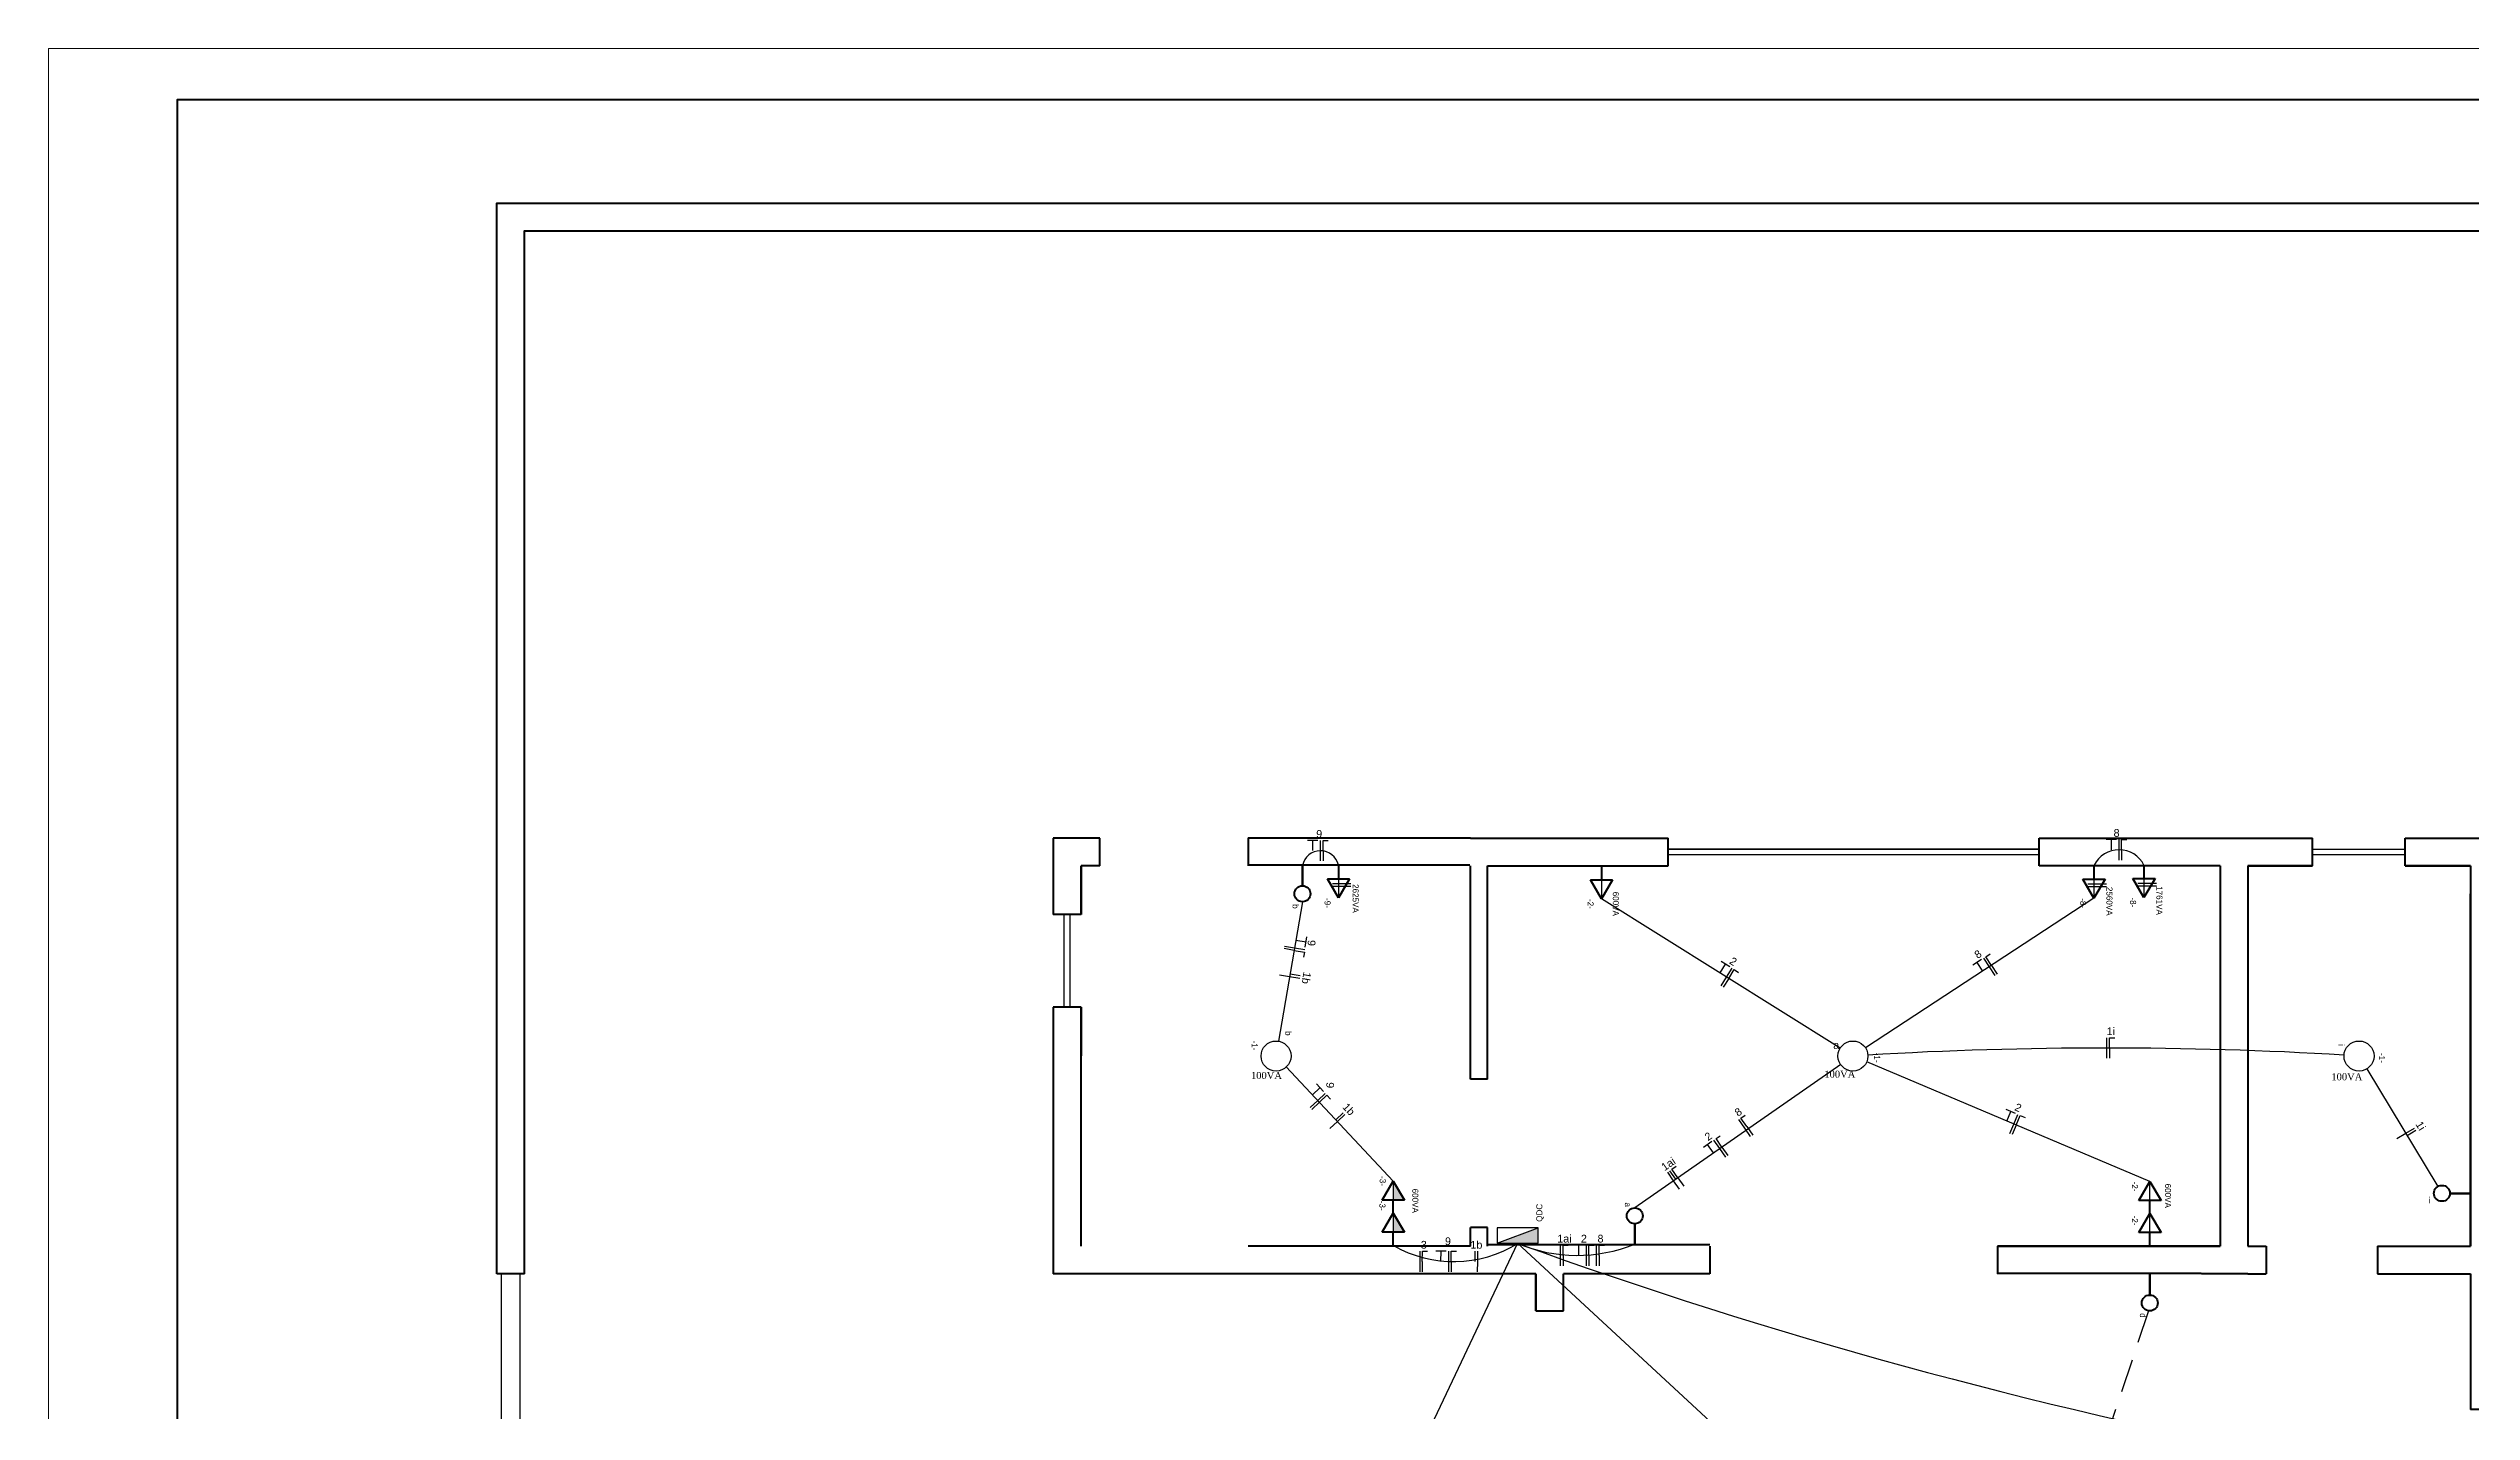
# Model space of a CAD drawing. Header units: millimetres. Extents: x -554 to -19, y -30 to 843.
# Drawn here: x -42.05 to -29.01, y -20.57 to -13.24 of the extents above; entities that cross this region are included whole.
import ezdxf

# ---------------------------------------------------------------- set-up
doc = ezdxf.new("R2010")
doc.units = ezdxf.units.MM
doc.header["$LTSCALE"] = 0.015
doc.linetypes.add('ACAD_ISO02W100', pattern=[15, 12, -3])
doc.linetypes.add('HIDDEN2', pattern=[4.7625, 3.175, -1.5875])
for name, color, linetype, lineweight in [('0.30', 2, 'Continuous', 30), ('0.40', 3, 'Continuous', 40), ('0.60', 4, 'Continuous', 60), ('1.00', 5, 'Continuous', 100), ('cotas', 6, 'Continuous', 9), ('Interruptores', 7, 'Continuous', 50), ('texto', 3, 'Continuous', 25), ('Tomadas especiais', 7, 'Continuous', 50), ('Unifilar', 3, 'Continuous', 25)]:
    doc.layers.add(name, color=color, linetype=linetype, lineweight=lineweight)
for name, color, linetype in [('Eletrodutos', 210, 'Continuous'), ('g', 7, 'ACAD_ISO02W100'), ('Ponto_de_Luz', 1, 'Continuous'), ('Tracejada', 7, 'ACAD_ISO02W100')]:
    doc.layers.add(name, color=color, linetype=linetype)
doc.styles.add('80X50', font='arial.ttf', dxfattribs={"height": 0.075})

# ---------------------------------------------------------------- blocks, each defined once
blk = doc.blocks.new('quadro')
at = {"layer": '1.00', "transparency": 33554687}
blk.add_lwpolyline([(1550.794, 906.939), (1510.494, 906.939), (1510.494, 878.239), (1550.794, 878.239)], close=True, dxfattribs=at)
at = {"layer": 'cotas', "transparency": 33554687}
blk.add_lwpolyline([(1551.294, 907.439), (1509.244, 907.439), (1509.244, 877.739), (1551.294, 877.739)], close=True, dxfattribs=at)
blk = doc.blocks.new('QDC')
for p, q in [((0.2, 0.15), (-0.2, 0.15)), ((-0.2, 0), (0.2, 0.15)), ((-0.2, 0.15), (-0.2, 0)), ((-0.2, 0), (0.2, 0)), ((0.2, 0), (0.2, 0.15))]:
    blk.add_line(p, q)
blk.add_solid([(-0.2, 0), (0.2, 0), (0.2, 0.15)])
blk = doc.blocks.new('TB-230')
h = blk.add_hatch()
h.set_pattern_fill('ANGLE', color=255, scale=1.112158, angle=90)
h.set_pattern_definition([(90, (988.0724, -1702.954), (-7.768424, 1e-12), [5.649763, -2.11866]), (180, (988.0724, -1702.954), (-1e-12, -7.768424), [5.649763, -2.11866])])
h.paths.add_polyline_path([(0.143, 0.12), (0.143, -0.12), (0.195, -0.09), (0.195, 0.09)])
h.paths.add_polyline_path([(0.195, 0.09), (0.195, -0.09), (0.225, -0.072), (0.225, 0.072)])
h.paths.add_polyline_path([(0.225, 0.072), (0.225, -0.072), (0.347, 0)])
for p, q in [((0.143, -0.12), (0.143, 0.12)), ((0.143, 0.12), (0.347, 0)), ((0, 0), (0.143, 0)), ((0.347, 0), (0.143, -0.12))]:
    blk.add_line(p, q)
blk = doc.blocks.new('PE')
at = {"color": 90, "linetype": 'Continuous', "lineweight": 25, "transparency": 33554687}
for p, q in [((0.05, 0.1), (-0.05, 0.1)), ((0, 0), (0, 0.1))]:
    blk.add_line(p, q, dxfattribs=at)
blk = doc.blocks.new('Fase')
at = {"color": 90, "linetype": 'Continuous', "lineweight": 25, "transparency": 33554687}
for p, q in [((0, 0), (0, 0.1)), ((0, -0.1), (0, 0))]:
    blk.add_line(p, q, dxfattribs=at)
blk = doc.blocks.new('Neutro')
at = {"color": 90, "linetype": 'Continuous', "lineweight": 25, "transparency": 33554687}
for p, q in [((0, 0), (0, 0.1)), ((0, 0.1), (0.05, 0.1)), ((0, 0), (0, -0.1))]:
    blk.add_line(p, q, dxfattribs=at)
blk = doc.blocks.new('Tomada')
at = {"color": 255, "transparency": 33554687}
for name, p in [('PE', (-0.075, 0)), ('Fase', (0, 0)), ('Neutro', (0.025, 0))]:
    blk.add_blockref(name, p, dxfattribs=at)
blk = doc.blocks.new('Retorno')
at = {"color": 90, "linetype": 'Continuous', "lineweight": 25, "transparency": 33554687}
blk.add_line((0, 0), (0, 0.1), dxfattribs=at)
blk = doc.blocks.new('Interruptor')
at = {"transparency": 33554687}
for name, p in [('Fase', (-0.0125, 0)), ('Retorno', (0.0125, 0))]:
    blk.add_blockref(name, p, dxfattribs=at)
blk = doc.blocks.new('Luz')
at = {"transparency": 33554687}
for name, p in [('Fase', (-0.038, 0)), ('Neutro', (-0.013, 0))]:
    blk.add_blockref(name, p, dxfattribs=at)

msp = doc.modelspace()

# ---------------------------------------------------------------- hatches: boundary and pattern name
h = msp.add_hatch(color=255)
h.dxf.hatch_style = 1
h.paths.add_polyline_path([(-34.754, -19.433), (-34.814, -19.331), (-34.814, -19.433)])
h.paths.add_polyline_path([(-34.754, -19.605), (-34.814, -19.503), (-34.814, -19.504), (-34.814, -19.504), (-34.814, -19.605)])
h.paths.add_polyline_path([(-34.731, -19.523), (-34.731, -19.436), (-34.78, -19.436), (-34.78, -19.523)], flags=9)

# ---------------------------------------------------------------- linework, layer by layer
for p, q in [((-39.638, -14.067), (-20.9, -14.067)), ((-29.019, -19.68), (-29.019, -19.097))]:
    msp.add_line(p, q)
at = {"color": 1}
for p, q in [((-36.493, -17.633), (-36.493, -17.633)), ((-29.019, -20.559), (-29.019, -20.559)), ((-29.019, -20.559), (-29.019, -20.559))]:
    msp.add_line(p, q, dxfattribs=at)
at = {"color": 7, "linetype": 'HIDDEN2'}
for p, q in [((-35.042, -17.73), (-35.178, -17.73)), ((-30.708, -17.728), (-30.844, -17.728)), ((-35.042, -17.745), (-35.178, -17.745)), ((-30.977, -17.732), (-31.113, -17.732)), ((-30.977, -17.747), (-31.113, -17.747)), ((-30.708, -17.743), (-30.844, -17.743))]:
    msp.add_line(p, q, dxfattribs=at)
at = {"color": 255}
for p, q in [((-35.109, -17.704), (-35.109, -17.806)), ((-33.694, -17.709), (-33.694, -17.811)), ((-31.044, -17.706), (-31.044, -17.808)), ((-30.775, -17.702), (-30.775, -17.804)), ((-34.814, -19.331), (-34.814, -19.433)), ((-30.743, -19.434), (-30.743, -19.333)), ((-34.814, -19.504), (-34.814, -19.605)), ((-30.743, -19.606), (-30.743, -19.506))]:
    msp.add_line(p, q, dxfattribs=at)
at = {"color": 2}
for p, q in [((-39.614, -19.829), (-39.614, -20.827)), ((-39.514, -19.829), (-39.514, -20.827))]:
    msp.add_line(p, q, dxfattribs=at)
at = {"layer": '0.30'}
for p, q in [((-33.335, -17.544), (-31.339, -17.544)), ((-31.339, -17.544), (-33.335, -17.544)), ((-31.339, -17.544), (-33.335, -17.544)), ((-31.339, -17.574), (-33.335, -17.574)), ((-29.868, -17.544), (-29.369, -17.544)), ((-29.369, -17.574), (-29.868, -17.574)), ((-36.585, -18.394), (-36.585, -17.895)), ((-36.553, -18.394), (-36.553, -17.895))]:
    msp.add_line(p, q, dxfattribs=at)
at = {"layer": '0.40'}
msp.add_line((-39.489, -19.829), (-39.638, -19.829), dxfattribs=at)
for points in [[(-39.638, -14.715), (-39.638, -14.067), (-20.75, -14.067)], [(-39.489, -14.715), (-39.489, -14.216), (-20.9, -14.216)], [(-39.638, -19.829), (-39.638, -14.715)], [(-39.489, -19.829), (-39.489, -14.715)]]:
    msp.add_lwpolyline(points, dxfattribs=at)
at = {"layer": '0.60'}
for p, q in [((-36.645, -17.484), (-36.645, -17.895)), ((-36.393, -17.484), (-36.645, -17.484)), ((-36.393, -17.633), (-36.393, -17.484)), ((-35.595, -17.483), (-35.595, -17.634)), ((-34.398, -17.484), (-35.595, -17.484)), ((-34.398, -17.484), (-33.335, -17.484)), ((-33.335, -17.634), (-33.335, -17.484)), ((-31.339, -17.484), (-29.868, -17.484)), ((-31.339, -17.634), (-31.339, -17.484)), ((-29.868, -17.634), (-29.868, -17.484)), ((-29.369, -17.484), (-27.111, -17.484)), ((-29.369, -17.634), (-29.369, -17.484)), ((-36.393, -17.633), (-36.493, -17.633)), ((-36.493, -17.895), (-36.493, -17.633)), ((-36.493, -17.633), (-36.493, -17.633)), ((-36.493, -17.633), (-36.493, -17.895)), ((-34.402, -17.63), (-35.599, -17.63)), ((-34.308, -18.782), (-34.308, -17.634)), ((-34.308, -17.634), (-33.335, -17.634)), ((-31.339, -17.631), (-30.366, -17.631)), ((-30.366, -17.634), (-30.366, -19.68)), ((-30.366, -17.634), (-30.366, -19.68)), ((-30.217, -17.634), (-29.868, -17.634)), ((-30.217, -17.634), (-30.217, -19.184)), ((-29.868, -17.634), (-30.217, -17.634)), ((-29.369, -17.634), (-29.019, -17.634)), ((-29.019, -17.634), (-29.369, -17.634)), ((-29.019, -17.634), (-29.019, -19.68)), ((-30.217, -17.784), (-30.217, -19.184)), ((-29.019, -19.68), (-29.019, -17.784)), ((-29.019, -18.353), (-29.019, -17.784)), ((-36.493, -17.895), (-36.645, -17.895)), ((-36.645, -18.394), (-36.645, -19.829)), ((-36.493, -18.394), (-36.645, -18.394)), ((-36.493, -19.68), (-36.493, -18.394)), ((-36.493, -18.394), (-36.493, -18.656)), ((-34.308, -18.782), (-34.398, -18.782)), ((-30.217, -19.184), (-30.217, -19.68)), ((-30.217, -19.334), (-30.217, -19.68)), ((-34.498, -19.68), (-35.595, -19.68)), ((-34.398, -19.68), (-34.498, -19.68)), ((-34.308, -19.58), (-34.398, -19.58)), ((-34.308, -19.68), (-34.308, -19.58)), ((-33.111, -19.674), (-34.308, -19.674)), ((-33.111, -19.68), (-33.111, -19.829)), ((-30.466, -19.68), (-31.564, -19.68)), ((-31.564, -19.68), (-30.366, -19.68)), ((-31.564, -19.68), (-31.564, -19.829)), ((-30.366, -19.68), (-30.466, -19.68)), ((-30.366, -19.68), (-30.466, -19.68)), ((-30.217, -19.68), (-30.117, -19.68)), ((-30.117, -19.68), (-30.117, -19.829)), ((-29.518, -19.68), (-29.019, -19.68)), ((-29.518, -19.68), (-29.518, -19.829)), ((-34.458, -19.829), (-36.645, -19.829)), ((-34.048, -19.829), (-34.458, -19.829)), ((-34.048, -20.029), (-34.048, -19.829)), ((-34.048, -19.829), (-34.048, -20.029)), ((-33.111, -19.829), (-33.898, -19.829)), ((-33.898, -20.029), (-33.898, -19.829)), ((-30.467, -19.828), (-31.565, -19.828)), ((-30.217, -19.829), (-30.466, -19.829)), ((-29.019, -19.829), (-29.019, -20.559)), ((-34.048, -20.029), (-33.898, -20.029))]:
    msp.add_line(p, q, dxfattribs=at)
for points in [[(-34.398, -18.782), (-34.398, -17.634)], [(-34.398, -19.68), (-34.398, -19.58)], [(-34.308, -19.68), (-34.308, -19.58)], [(-30.217, -19.829), (-30.217, -19.829), (-30.117, -19.829)], [(-29.518, -19.829), (-29.019, -19.829)], [(-28.77, -20.559), (-29.019, -20.559)]]:
    msp.add_lwpolyline(points, dxfattribs=at)
at = {"layer": 'Eletrodutos', "color": 255}
for p, q in [((-35.303, -17.827), (-35.431, -18.577)), ((-32.409, -18.614), (-33.694, -17.811)), ((-31.044, -17.808), (-32.273, -18.613)), ((-34.814, -19.331), (-35.39, -18.716)), ((-32.407, -18.703), (-33.515, -19.474)), ((-30.743, -19.333), (-32.267, -18.688)), ((-29.576, -18.726), (-29.194, -19.36)), ((-34.145, -19.665), (-35.312, -22.121))]:
    msp.add_line(p, q, dxfattribs=at)
at = {"layer": 'Eletrodutos', "color": 0, "transparency": 33554687}
msp.add_line((-31.517, -22.096), (-34.145, -19.665), dxfattribs=at)
at = {"layer": 'Eletrodutos', "color": 255}
for centre, radius, start, end in [((-35.206, -17.651), 0.0987, 12.2767, 168.9293), ((-30.909, -17.696), 0.149, 25.9624, 154.0403), ((-30.979, -40.179), 21.565, 86.5951, 93.4054), ((-34.488, -19.108), 0.655, 240.211, 301.6287), ((-33.826, -18.907), 0.823, 247.216, 292.1842)]:
    msp.add_arc(centre, radius, start, end, dxfattribs=at)
at = {"layer": 'Eletrodutos', "color": 255, "transparency": 33554687}
msp.add_arc((-24.73, 6.416), 27.729, 250.1507, 268.1342, dxfattribs=at)
at = {"layer": 'g', "color": 255, "transparency": 33554687}
for p, q in [((-30.744, -20.028), (-30.751, -20.028)), ((-30.751, -20.028), (-30.744, -20.028))]:
    msp.add_line(p, q, dxfattribs=at)
at = {"layer": 'Interruptores', "color": 7, "flags": 128}
for points in [[(-35.302, -17.63), (-35.303, -17.741)], [(-29.02, -19.396), (-29.129, -19.396)], [(-33.515, -19.669), (-33.515, -19.56)], [(-30.744, -19.833), (-30.744, -19.943)]]:
    msp.add_lwpolyline(points, close=True, dxfattribs=at)
at = {"layer": 'Interruptores', "color": 7}
for centre in [(-35.303, -17.784), (-29.172, -19.396), (-33.515, -19.517), (-30.744, -19.986)]:
    msp.add_circle(centre, 0.0429, dxfattribs=at)
at = {"layer": 'Ponto_de_Luz', "color": 7}
for centre in [(-35.445, -18.657), (-32.341, -18.657), (-29.618, -18.657)]:
    msp.add_circle(centre, 0.0807, dxfattribs=at)
at = {"layer": 'Tracejada', "color": 255, "transparency": 33554687}
for p, q in [((-30.751, -20.028), (-31.432, -22.074)), ((-30.751, -20.028), (-30.751, -20.028)), ((-30.744, -20.028), (-30.751, -20.028)), ((-30.744, -20.028), (-30.744, -20.028)), ((-30.744, -20.028), (-30.744, -20.028)), ((-30.744, -20.028), (-30.744, -20.028))]:
    msp.add_line(p, q, dxfattribs=at)

# ---------------------------------------------------------------- block references
at = {"color": 1, "xscale": 0.5543710021321961, "yscale": 0.5543710021321961, "zscale": 0.5543710021321961}
msp.add_blockref('quadro', (-878.731, -516.293), dxfattribs=at)
at = {"color": 10, "xscale": 0.5543710021321961, "yscale": 0.5543710021321961, "zscale": 0.5543710021321961}
msp.add_blockref('QDC', (-34.145, -19.665), dxfattribs=at)
at = {"layer": 'Eletrodutos', "color": 0, "transparency": 33554687, "xscale": 0.5543710021321961, "yscale": 0.5543710021321961, "zscale": 0.5543710021321961, "rotation": 301.094263500547}
msp.add_blockref('Interruptor', (-29.363, -19.079), dxfattribs=at)
at = {"layer": 'Tomadas especiais', "color": 7, "xscale": 0.4984642496829592, "yscale": 0.4984642496829592, "zscale": 0.4984642496829592}
for p, rotation in [((-35.109, -17.633), 269.9999999999998), ((-33.694, -17.638), 269.9999999999998), ((-31.044, -17.635), 269.9999999999998), ((-30.775, -17.631), 269.9999999999998), ((-34.814, -19.504), 89.99999999999987), ((-30.743, -19.506), 89.99999999999987), ((-34.814, -19.676), 89.99999999999987), ((-30.743, -19.678), 89.99999999999987)]:
    msp.add_blockref('TB-230', p, dxfattribs=dict(at, rotation=rotation))
at = {"layer": 'Unifilar', "color": 255, "transparency": 33554687, "xscale": 0.5543710021321961, "yscale": 0.5543710021321961, "zscale": 0.5543710021321961}
msp.add_blockref('Tomada', (-35.206, -17.552), dxfattribs=at)
at = {"layer": 'Unifilar', "transparency": 33554687, "xscale": 0.5543710021321961, "yscale": 0.5543710021321961, "zscale": 0.5543710021321961}
for name, p in [('Tomada', (-30.909, -17.547)), ('Luz', (-30.953, -18.614)), ('Luz', (-33.893, -19.73)), ('Tomada', (-33.775, -19.73)), ('Luz', (-33.699, -19.73))]:
    msp.add_blockref(name, p, dxfattribs=at)
at = {"layer": 'Unifilar', "color": 255, "transparency": 33554687}
for name, p, xscale, yscale, zscale, rotation in [('Tomada', (-35.345, -18.075), 0.5543710021321961, 0.5543710021321961, 0.5543710021321961, 260.2488135859984), ('Fase', (-35.372, -18.229), 0.5543710021321961, 0.5543710021321961, 0.5543710021321961, 260.2488135859986), ('Retorno', (-35.369, -18.215), 0.5543710021321961, 0.5543710021321961, 0.5543710021321961, 260.2488135859986), ('Tomada', (-35.221, -18.896), 0.5543710021321961, 0.5543710021321961, 0.5543710021321961, 313.0857488343881), ('Fase', (-35.115, -19.01), 0.5543710021321961, 0.5543710021321961, 0.5543710021321961, 313.0857488343883), ('Retorno', (-35.124, -19), 0.5543710021321961, 0.5543710021321961, 0.5543710021321961, 313.0857488343883), ('Fase', (-34.671, -19.763), 0.5543710021321961, 0.5543710021321961, 0.5543710021321961, 180), ('Neutro', (-34.658, -19.763), 0.5543710021321961, 0.5543710021321961, 0.5543710021321961, 359.6876566443069), ('Tomada', (-34.516, -19.763), 0.5543710021321963, 0.5543710021321963, 0.5543710021321963, 359.8297489751357), ('Retorno', (-34.374, -19.763), 0.5543710021321963, 0.5543710021321963, 0.5543710021321963, 359.8297489751358), ('Fase', (-34.36, -19.763), 0.5543710021321963, 0.5543710021321963, 0.5543710021321963, 359.8297489751358)]:
    msp.add_blockref(name, p, dxfattribs=dict(at, xscale=xscale, yscale=yscale, zscale=zscale, rotation=rotation))
at = {"layer": 'Unifilar', "transparency": 33554687, "xscale": 0.5543710021321961, "yscale": 0.5543710021321961, "zscale": 0.5543710021321961}
for name, p, rotation in [('Tomada', (-31.607, -18.177), 33.22409552960054), ('Tomada', (-33.021, -18.232), 328.0018633021353), ('Luz', (-32.906, -19.033), 34.82194839650484), ('Tomada', (-31.475, -19.023), 337.0757918101731), ('Tomada', (-33.057, -19.155), 34.82194839650491), ('Interruptor', (-33.3, -19.324), 34.82194839650492), ('Neutro', (-33.283, -19.312), 34.82194839650492)]:
    msp.add_blockref(name, p, dxfattribs=dict(at, rotation=rotation))

# ---------------------------------------------------------------- texts
at = {"color": 7, "linetype": 'HIDDEN2'}
for s, rotation, p in [('b', 270, (-35.356, -17.84)), ('-9-', 270, (-35.184, -17.807)), ('2625VA', 270, (-35.033, -17.732)), ('-2-', 270, (-33.769, -17.812)), ('600VA', 270, (-33.633, -17.773)), ('-8-', 270, (-31.119, -17.808)), ('2560VA', 270, (-30.977, -17.747)), ('-8-', 270, (-30.85, -17.804)), ('1761VA', 270, (-30.708, -17.743)), ('-1-', 270, (-35.576, -18.574)), ('b', 270, (-35.395, -18.523)), ('-1-', 270, (-32.227, -18.639)), ('i', 270, (-29.73, -18.593)), ('-1-', 270, (-29.511, -18.641)), ('-3-', 270.2371, (-34.887, -19.303)), ('600VA', 270.2371, (-34.712, -19.371)), ('-2-', 270, (-30.84, -19.333)), ('600VA', 270, (-30.662, -19.344)), ('i', 360, (-29.245, -19.449)), ('-3-', 270.2371, (-34.889, -19.436)), ('QDC', 90, (-34.012, -19.549)), ('a', 270, (-33.568, -19.445)), ('-2-', 270, (-30.84, -19.516)), ('d', 270, (-30.797, -20.041))]:
    msp.add_text(s, height=0.0325, rotation=rotation, dxfattribs=at).set_placement(p)
at = {"color": 255, "style": '80X50'}
msp.add_text('a', height=0.0416, rotation=360, dxfattribs=at).set_placement((-32.447, -18.619))
at = {"layer": 'Ponto_de_Luz', "color": 7, "char_height": 0.03751, "width": 0.12917, "attachment_point": 1}
for insert in [(-35.58, -18.743), (-32.495, -18.736), (-29.767, -18.75)]:
    msp.add_mtext('{\\fTimes New Roman|b0|i0|c0|p18;100VA}', dxfattribs=dict(at, insert=insert))
at = {"layer": 'texto', "transparency": 33554687, "style": '80X50'}
for rotation, p in [(357.6826, (-35.23, -17.482)), (267.6826, (-35.274, -18.032)), (267.6826, (-35.174, -18.797)), (357.6826, (-34.537, -19.674))]:
    msp.add_text('9', height=0.0416, rotation=rotation, dxfattribs=at).set_placement(p)
at = {"layer": 'Unifilar', "transparency": 33554687, "char_height": 0.0416, "attachment_point": 1, "style": '80X50'}
for s, width, insert in [('\\pxqc;8', 0.11087, (-30.978, -17.436)), ('\\pxqc;1i', 0.04158, (-30.974, -18.503)), ('\\pxqc;3', 0.04188, (-34.671, -19.652)), ('\\pxqc;1ai', 0.04158, (-33.914, -19.619)), ('\\pxqc;2', 0.11087, (-33.844, -19.619)), ('\\pxqc;8', 0.04158, (-33.72, -19.619))]:
    msp.add_mtext_dynamic_manual_height_columns(s, width=width, gutter_width=0.208, heights=[0], dxfattribs=dict(at, insert=insert))
for s, width, insert, rotation in [('\\pxqc;8', 0.11087, (-31.726, -18.122), 33.2241), ('\\pxqc;1b', 0.01386, (-35.26, -18.234), 260.2488), ('\\pxqc;2', 0.11087, (-33.021, -18.101), 328.0019), ('\\pxqc;1b', 0.01386, (-35.043, -18.924), 313.0857), ('\\pxqc;8', 0.04158, (-32.987, -18.953), 34.8219), ('\\pxqc;2', 0.11087, (-31.495, -18.894), 337.0758), ('\\pxqc;1i', 0.01386, (-29.272, -19.016), 301.0943), ('\\pxqc;2', 0.11087, (-33.177, -19.104), 34.8219), ('\\pxqc;1ai', 0.05544, (-33.369, -19.237), 34.8219), ('\\pxqc;1b', 0.01386, (-34.374, -19.652), 359.8297)]:
    msp.add_mtext_dynamic_manual_height_columns(s, width=width, gutter_width=0.208, heights=[0], dxfattribs=dict(at, insert=insert, rotation=rotation))

doc.saveas('drawing.dxf')
